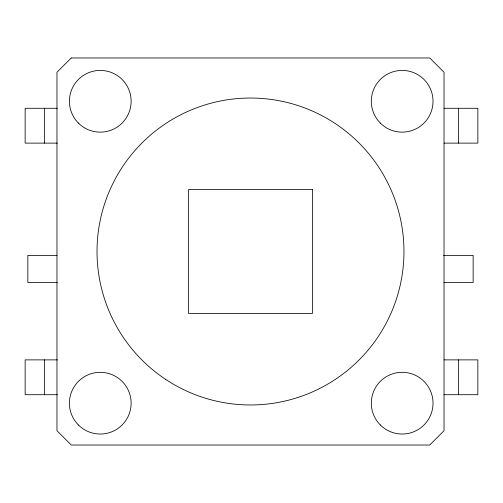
<?xml version="1.0" encoding="UTF-8"?>
<svg xmlns="http://www.w3.org/2000/svg" width="503" height="503" viewBox="0 0 503 503"><rect width="100%" height="100%" fill="white"/><g stroke="black" fill="none" stroke-linecap="round" stroke-linejoin="round"><path stroke-width="0.75" d="M57.373 108.29L25.15 108.29L25.15 143.122L57.373 143.122M444.061 108.29L477.85 108.29L477.85 143.122L444.061 143.122M56.971 255.373L27.841 255.373L27.841 282.466L57.399 282.466M443.589 255.373L473.147 255.373L473.147 282.466L444.017 282.466M57.373 359.878L25.15 359.878L25.15 394.71L57.373 394.71M444.061 359.878L477.85 359.878L477.85 394.71L444.061 394.71M458.422 108.29L458.422 143.122M458.422 359.878L458.422 394.71M44.578 108.29L44.578 143.122M44.578 359.878L44.578 394.71M71.237 57.971L56.965 72.243L56.965 430.757L71.237 445.029L429.751 445.029L444.023 430.757L444.023 72.243L429.751 57.971L71.237 57.971M312.42 189.568L188.562 189.568L188.562 313.432L312.42 313.432L312.42 189.568M380.35 424.997A30.859 30.859 0 0 0 431.976 411.165A30.859 30.859 0 0 0 394.182 373.371A30.859 30.859 0 0 0 380.35 424.997M78.443 424.997A30.859 30.859 0 0 0 130.076 411.165A30.859 30.859 0 0 0 92.282 373.371A30.859 30.859 0 0 0 78.443 424.997M380.35 123.097A30.859 30.859 0 0 0 431.976 109.258A30.859 30.859 0 0 0 394.182 71.464A30.859 30.859 0 0 0 380.35 123.097M78.443 123.097A30.859 30.859 0 0 0 130.076 109.258A30.859 30.859 0 0 0 92.282 71.464A30.859 30.859 0 0 0 78.443 123.097M165.588 379.344A153.465 153.465 0 0 0 403.658 261.107A153.465 153.465 0 0 0 182.231 114.049A153.465 153.465 0 0 0 165.588 379.344"/></g></svg>
